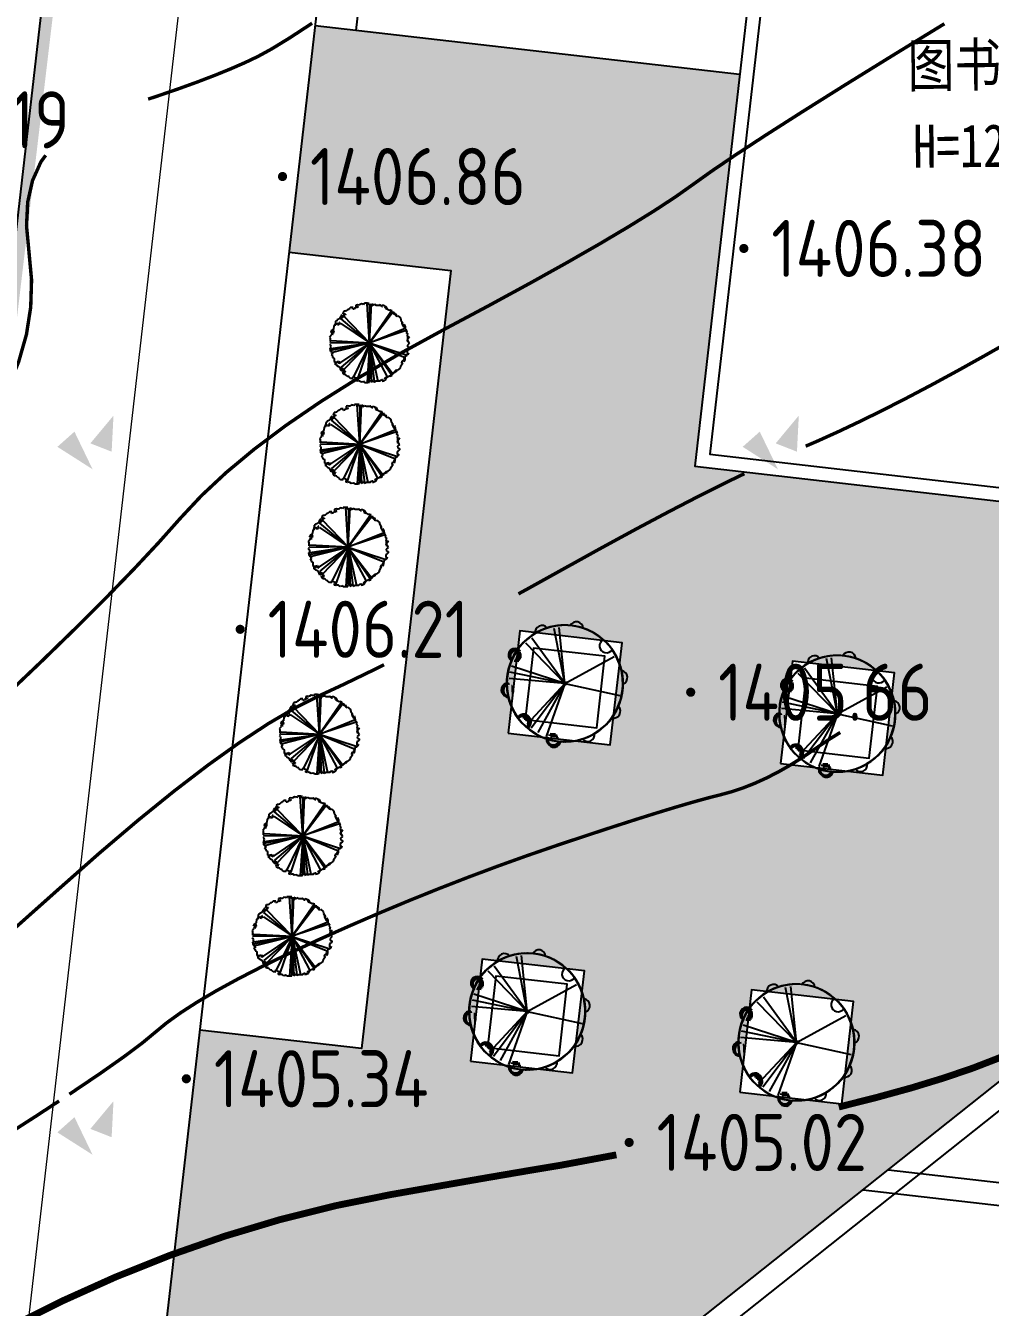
# Model space of a CAD drawing. Extents: x -2226 to 12369489, y -12501589 to 2275.
# Drawn here: x 5663782.9 to 5663825.1, y -6547918 to -6547861.9 of the extents above; entities that cross this region are included whole.
import ezdxf
from ezdxf.enums import TextEntityAlignment as Align

# ---------------------------------------------------------------- set-up
doc = ezdxf.new("R2010")
doc.units = 0
doc.header["$LTSCALE"] = 1000
doc.header["$MEASUREMENT"] = 0
doc.linetypes.add('DASHDOT2', pattern=[0.5, 0.25, -0.125, 0, -0.125])
doc.layers.get('0').update_dxf_attribs({"linetype": 'CONTINUOUS'})
for name, color, linetype in [('0-road', 33, 'CONTINUOUS'), ('0-tree', 93, 'CONTINUOUS'), ('PUB_DIM', 3, 'CONTINUOUS'), ('PUB_TEXT', 7, 'CONTINUOUS'), ('WALL', 2, 'CONTINUOUS'), ('周边地形图', 8, 'CONTINUOUS'), ('围栏', 7, 'CONTINUOUS'), ('小品', 1, 'CONTINUOUS'), ('车行道', 5, 'CONTINUOUS'), ('铺地', 25, 'CONTINUOUS')]:
    doc.layers.add(name, color=color, linetype=linetype)
doc.layers.add('道路红线', color=1, linetype='CONTINUOUS', lineweight=0)
doc.styles.add('HT', font='simhei.ttf', dxfattribs={"width": 0.8})
doc.styles.get("Standard").update_dxf_attribs({"font": 'GBENOR', "bigfont": 'GBCBIG'})
doc.linetypes.add('FENCELINE2', pattern='A,0.25,-0.1,[132,ltypeshp.shx,S=0.1,R=0,X=-0.1,Y=0],-0.1,1', length=1.45)

# ---------------------------------------------------------------- blocks, each defined once
blk = doc.blocks.new('gc090')
for points in [[(1.067, 1.447, 0, 1, 0), (0.52, 0.049, 1, 1, 0)], [(-1.016, 0.411, 1, 0, 0), (0.151, -0.902, 0, 0, 0)]]:
    blk.add_lwpolyline(points, format="xyseb")
blk = doc.blocks.new('RTTTT')
at = {"layer": 'WALL', "ltscale": 10}
for points in [[(3779289, -5828479), (3756789, -5828479), (3756789, -5859079), (3779889, -5859079), (3779889, -5844079)], [(3824289, -5828479), (3847389, -5828479), (3847389, -5859079), (3824289, -5859079), (3824289, -5844079)], [(3779289, -5829079), (3757389, -5829079), (3757389, -5858479), (3779289, -5858479), (3779289, -5844079)], [(3824289, -5829079), (3846789, -5829079), (3846789, -5858479), (3824889, -5858479), (3824889, -5844079)]]:
    blk.add_lwpolyline(points, dxfattribs=at)
for points in [[(3779289, -5828479), (3824889, -5828479), (3824889, -5844079), (3779289, -5844079)], [(3779889, -5829079), (3824289, -5829079), (3824289, -5843479), (3779889, -5843479)]]:
    blk.add_lwpolyline(points, close=True, dxfattribs=at)
at = {"layer": 'WALL', "color": 6, "ltscale": 10}
blk.add_lwpolyline([(3794289, -5844079), (3794289, -5845379), (3809889, -5845379), (3809889, -5844079)], dxfattribs=at)
blk = doc.blocks.new('*X46')
at = {"color": 0}
for p, q in [((122538.811, 22768.943), (122538.826, 22768.958)), ((122538.821, 22768.918), (122538.86, 22768.957)), ((122538.831, 22768.893), (122538.885, 22768.947)), ((122538.842, 22768.868), (122538.904, 22768.93)), ((122538.852, 22768.843), (122538.922, 22768.913)), ((122538.862, 22768.818), (122538.934, 22768.89)), ((122538.872, 22768.793), (122538.939, 22768.859)), ((122538.883, 22768.768), (122538.944, 22768.829)), ((122539.177, 22768.425), (122539.188, 22768.437)), ((122539.196, 22768.409), (122539.222, 22768.435)), ((122539.215, 22768.393), (122539.244, 22768.422)), ((122539.234, 22768.376), (122539.264, 22768.406)), ((122539.253, 22768.36), (122539.284, 22768.391)), ((122539.272, 22768.344), (122539.295, 22768.367)), ((122539.291, 22768.328), (122539.301, 22768.337)), ((122539.71, 22768.18), (122539.76, 22768.23)), ((122539.746, 22768.181), (122539.807, 22768.243)), ((122539.782, 22768.182), (122539.839, 22768.239)), ((122539.818, 22768.183), (122539.858, 22768.223)), ((122539.854, 22768.183), (122539.877, 22768.206)), ((122539.89, 22768.184), (122539.897, 22768.19)), ((122540.297, 22768.308), (122540.409, 22768.42)), ((122540.3, 22768.346), (122540.367, 22768.413)), ((122540.338, 22768.314), (122540.435, 22768.411)), ((122540.425, 22768.365), (122540.461, 22768.402))]:
    blk.add_line(p, q, dxfattribs=at)
blk = doc.blocks.new('A$C1DD7790E')
at = {"layer": '0-tree', "color": 95}
for points in [[(1698, 1725), (1198, 3285)], [(1698, 1725), (1344, 3325)], [(1698, 1725), (428, 2761)], [(1698, 1725), (588, 2931)], [(1698, 1725), (3037, 2668)], [(1698, 1725), (66, 1873)], [(1698, 1725), (91, 2047)], [(1698, 1725), (60, 1687)], [(1698, 1725), (726, 406)], [(1698, 1725), (868, 313)], [(1698, 1725), (1070, 212)], [(1698, 1725), (1333, 128)], [(1698, 1725), (3327, 1559)]]:
    blk.add_lwpolyline(points, dxfattribs=at)
blk.add_circle((1698, 1725), 48, dxfattribs=at)
for centre, radius, start, end in [((1698, 1725), 1698, 91.2865, 114.1567), ((1848, 3352), 201, 159.5578, 9.8859), ((1698, 1725), 1698, 55.2865, 78.1567), ((1698, 1725), 1698, 127.2865, 150.1567), ((863, 3130), 201, 195.5578, 45.8859), ((2775, 2953), 201, 123.5578, 333.8859), ((1698, 1725), 1698, 19.2865, 42.1567), ((158, 2382), 197, 240.4995, 73.0673), ((188, 2365), 197, 230.266, 66.2066), ((197, 2371), 201, 231.5578, 81.8859), ((191, 2353), 197, 240.4995, 73.0673), ((221, 2337), 197, 230.266, 66.2066), ((3291, 2085), 201, 87.5578, 297.8859), ((1688, 1726), 1698, 163.2865, 186.1567), ((1698, 1725), 1698, 163.2865, 186.1567), ((1698, 1725), 1698, 343.2865, 6.1567), ((64, 1357), 197, 276.4995, 109.0673), ((104, 1366), 201, 267.5578, 117.8859), ((98, 1329), 197, 276.4995, 109.0673), ((98, 1362), 197, 266.266, 102.2066), ((132, 1333), 197, 266.266, 102.2066), ((1698, 1725), 1698, 199.2865, 222.1567), ((3198, 1080), 201, 51.5578, 261.8859), ((1698, 1725), 1698, 307.2865, 330.1567), ((591, 473), 197, 312.4995, 145.0673), ((620, 498), 201, 303.5578, 153.8859), ((624, 445), 197, 312.4995, 145.0673), ((616, 497), 197, 302.266, 138.2066), ((649, 468), 197, 302.266, 138.2066), ((2532, 321), 201, 15.5578, 225.8859), ((1688, 1726), 1698, 235.2865, 258.1567), ((1698, 1725), 1698, 235.2865, 258.1567), ((1536, 68), 197, 348.4995, 181.0673), ((1547, 98), 201, 339.5578, 189.8859), ((1543, 102), 197, 338.266, 174.2066), ((1570, 39), 197, 348.4995, 181.0673), ((1576, 73), 197, 338.266, 174.2066), ((1698, 1725), 1698, 271.2865, 294.1567)]:
    blk.add_arc(centre, radius, start, end, dxfattribs=at)
at = {"layer": '0-tree', "color": 95, "xscale": 1600.000000107809, "yscale": 1600.00000010617, "zscale": 1600.000000106431, "rotation": 319.5837492701668}
blk.add_blockref('*X46', (-172891572, 99380193), dxfattribs=at)
blk = doc.blocks.new('wqeqweq')
at = {"layer": '0-tree', "color": 76}
for p, q in [((163905, -121939), (163812, -122021)), ((163967, -121939), (163905, -121939)), ((164050, -121836), (163967, -121908)), ((163967, -121908), (163967, -121939)), ((164143, -121836), (164050, -121836)), ((164184, -121836), (164143, -121836)), ((164163, -121856), (164184, -121836)), ((164174, -121929), (164163, -121856)), ((164246, -121918), (164174, -121929)), ((164266, -121877), (164246, -121918)), ((164380, -121836), (164266, -121877)), ((164421, -121681), (164339, -121702)), ((164339, -121702), (164339, -121784)), ((164339, -121784), (164390, -121784)), ((164421, -121856), (164380, -121836)), ((164390, -121784), (164411, -121753)), ((164411, -121753), (164442, -121815)), ((164483, -121702), (164421, -121681)), ((164442, -121815), (164421, -121825)), ((164421, -121825), (164421, -121856)), ((164545, -121691), (164483, -121702)), ((164638, -121629), (164545, -121691)), ((164741, -121650), (164638, -121629)), ((164762, -121681), (164741, -121650)), ((164803, -121609), (164762, -121681)), ((164855, -121598), (164803, -121609)), ((164979, -121598), (164855, -121598)), ((165084, -123763), (164948, -121609)), ((164948, -121609), (164969, -121650)), ((164969, -121650), (165031, -121660)), ((165062, -121609), (164979, -121598)), ((165031, -121660), (165062, -121691)), ((165041, -121640), (165062, -121609)), ((165041, -121691), (165041, -121640)), ((165092, -121681), (165041, -121691)), ((165062, -121691), (165092, -121691)), ((165084, -123763), (165185, -121629)), ((165092, -121691), (165084, -123763)), ((166311, -121991), (165084, -123763)), ((165123, -121660), (165092, -121681)), ((165154, -121691), (165123, -121660)), ((165144, -121733), (165154, -121691)), ((165185, -121629), (165258, -121681)), ((165258, -121681), (165196, -121702)), ((165196, -121702), (165247, -121712)), ((165247, -121712), (165330, -121671)), ((165330, -121671), (165351, -121650)), ((165351, -121650), (165454, -121702)), ((165454, -121702), (165516, -121702)), ((165516, -121702), (165536, -121702)), ((165536, -121702), (165660, -121702)), ((165722, -121753), (165640, -121681)), ((165640, -121681), (165733, -121753)), ((165660, -121702), (165722, -121753)), ((165733, -121753), (165753, -121774)), ((165753, -121774), (165805, -121774)), ((165805, -121774), (165784, -121691)), ((165784, -121691), (165857, -121712)), ((165857, -121712), (165980, -121774)), ((166032, -121898), (165929, -121794)), ((165929, -121794), (165960, -121877)), ((165960, -121877), (166063, -121918)), ((165980, -121774), (166032, -121898)), ((166063, -121918), (166177, -121980)), ((166177, -121980), (166197, -121960)), ((166197, -121960), (166311, -121991)), ((166301, -122032), (166228, -121970)), ((166228, -121970), (166228, -122021)), ((163203, -122744), (163306, -122672)), ((163224, -122682), (163203, -122744)), ((163275, -122579), (163224, -122579)), ((163224, -122579), (163224, -122682)), ((163317, -122517), (163275, -122579)), ((163306, -122672), (163327, -122754)), ((163399, -122475), (163317, -122517)), ((163430, -122465), (163399, -122475)), ((163451, -122651), (163420, -122630)), ((163420, -122630), (163440, -122713)), ((163492, -122352), (163430, -122465)), ((163451, -122702), (163451, -122651)), ((163533, -122269), (163492, -122352)), ((163513, -122372), (163585, -122331)), ((163554, -122434), (163513, -122372)), ((163585, -122259), (163533, -122269)), ((163533, -122455), (163647, -122279)), ((165084, -123763), (163533, -122455)), ((163585, -122393), (163554, -122434)), ((163585, -122331), (163585, -122259)), ((163595, -122362), (163585, -122393)), ((163647, -122352), (163595, -122362)), ((163647, -122104), (163626, -122207)), ((163626, -122207), (163647, -122166)), ((163688, -122042), (163647, -122104)), ((163647, -122166), (163709, -122176)), ((163647, -122279), (165084, -123763)), ((163730, -122290), (163647, -122352)), ((163761, -122228), (163657, -122238)), ((163657, -122238), (163657, -122269)), ((163657, -122269), (163657, -122290)), ((163657, -122290), (163730, -122290)), ((163761, -122042), (163688, -122042)), ((163709, -122176), (163771, -122187)), ((163812, -122021), (163761, -122042)), ((163771, -122187), (163761, -122228)), ((165084, -123763), (166383, -122063)), ((166228, -122021), (166311, -122104)), ((166332, -122094), (166301, -122032)), ((166311, -122104), (166435, -122187)), ((166466, -122166), (166332, -122094)), ((166383, -122063), (166383, -122145)), ((166383, -122145), (166466, -122187)), ((166435, -122187), (166528, -122279)), ((166486, -122197), (166466, -122166)), ((166466, -122187), (166559, -122248)), ((166569, -122218), (166486, -122197)), ((166528, -122279), (166600, -122310)), ((166559, -122248), (166569, -122218)), ((166600, -122310), (166631, -122290)), ((166631, -122290), (166776, -122403)), ((166776, -122403), (166807, -122527)), ((166807, -122527), (166910, -122692)), ((166910, -122692), (166858, -122672)), ((166858, -122672), (166858, -122692)), ((166858, -122692), (166899, -122795)), ((162996, -123363), (162893, -123476)), ((162996, -123115), (162976, -123208)), ((162976, -123208), (162986, -123177)), ((163017, -123270), (162976, -123322)), ((162976, -123322), (162996, -123363)), ((162986, -123177), (163162, -123136)), ((163120, -123033), (162996, -123115)), ((163048, -123353), (163017, -123270)), ((163162, -123136), (163038, -123167)), ((163038, -123167), (163110, -123208)), ((163058, -123260), (163048, -123353)), ((163100, -123239), (163058, -123239)), ((163058, -123239), (163058, -123260)), ((163110, -123208), (163100, -123239)), ((163141, -122868), (163120, -122991)), ((163120, -122991), (163120, -123033)), ((163244, -122806), (163141, -122826)), ((163141, -122826), (163141, -122868)), ((163244, -122713), (163193, -122713)), ((163193, -122713), (163244, -122806)), ((163244, -122775), (163244, -122713)), ((163327, -122754), (163409, -122775)), ((163409, -122775), (163451, -122702)), ((163440, -122713), (163513, -122702)), ((163513, -122702), (165084, -123763)), ((165084, -123763), (167044, -122971)), ((167147, -123084), (165084, -123763)), ((166899, -122795), (166920, -122816)), ((166920, -122816), (166982, -122754)), ((166972, -122899), (166930, -122785)), ((167044, -122971), (166972, -122899)), ((166982, -122754), (167013, -122806)), ((167013, -122806), (167034, -122878)), ((167034, -122878), (167044, -123002)), ((167044, -123002), (167065, -123084)), ((167065, -123084), (167127, -123095)), ((167127, -123105), (167085, -123198)), ((167085, -123198), (167127, -123229)), ((167127, -123095), (167147, -123084)), ((167127, -123229), (167168, -123249)), ((167168, -123249), (167137, -123373)), ((167137, -123373), (167158, -123425)), ((162893, -123476), (162924, -123507)), ((162893, -123837), (162934, -123879)), ((162955, -124095), (162914, -124064)), ((162914, -124064), (162934, -124157)), ((162924, -123507), (162924, -123631)), ((162924, -123631), (162924, -123703)), ((162924, -123703), (162986, -123641)), ((162934, -123879), (162965, -123951)), ((162955, -123786), (162945, -123755)), ((162955, -124023), (162945, -124075)), ((162945, -124075), (162976, -124075)), ((165084, -123763), (162955, -123786)), ((165084, -123763), (162955, -124188)), ((162965, -123951), (162955, -123992)), ((162955, -123992), (162955, -124023)), ((162955, -124147), (162955, -124095)), ((162976, -124075), (165084, -123763)), ((162986, -123641), (165084, -123763)), ((165041, -123788), (163065, -124290)), ((163513, -124849), (165084, -123788)), ((165084, -123788), (163533, -125096)), ((163647, -125272), (165084, -123788)), ((165106, -123778), (164211, -125622)), ((165078, -123825), (164426, -125734)), ((165084, -123788), (164948, -125942)), ((165092, -125860), (165084, -123788)), ((165084, -123788), (165185, -125922)), ((166311, -125561), (165084, -123788)), ((165084, -123788), (166383, -125488)), ((167147, -124467), (165084, -123788)), ((165084, -123788), (167044, -124580)), ((165087, -123778), (165534, -125864)), ((165087, -123797), (166056, -125631)), ((165087, -123806), (165339, -125883)), ((167168, -123538), (167137, -123662)), ((167137, -123662), (167168, -123672)), ((167158, -123425), (167168, -123538)), ((167261, -123796), (167158, -123889)), ((167158, -123889), (167168, -123992)), ((167281, -123445), (167168, -123590)), ((167168, -123672), (167178, -123559)), ((167168, -123590), (167189, -123672)), ((167168, -123992), (167261, -124013)), ((167261, -124085), (167168, -124168)), ((167178, -123456), (167281, -123445)), ((167178, -123559), (167178, -123456)), ((167189, -123672), (167261, -123796)), ((167261, -124013), (167261, -124085)), ((162934, -124157), (162945, -124250)), ((162945, -124250), (163017, -124261)), ((162955, -124188), (162955, -124147)), ((163027, -124384), (162996, -124405)), ((162996, -124405), (163058, -124488)), ((163017, -124261), (163079, -124281)), ((163058, -124395), (163027, -124384)), ((163089, -124291), (163048, -124302)), ((163048, -124302), (163058, -124395)), ((163058, -124488), (163069, -124570)), ((163069, -124570), (163100, -124570)), ((163079, -124281), (163089, -124291)), ((163100, -124570), (163141, -124601)), ((163141, -124601), (163151, -124642)), ((163151, -124642), (163151, -124735)), ((163151, -124735), (163162, -124818)), ((163306, -124880), (163327, -124797)), ((163327, -124797), (163409, -124776)), ((163409, -124776), (163451, -124849)), ((166858, -124859), (166899, -124756)), ((166899, -124756), (166920, -124735)), ((166920, -124735), (166982, -124797)), ((166972, -124653), (166930, -124766)), ((167044, -124580), (166972, -124653)), ((166982, -124797), (167013, -124745)), ((167013, -124745), (167034, -124673)), ((167034, -124673), (167044, -124549)), ((167044, -124549), (167065, -124467)), ((167065, -124467), (167127, -124457)), ((167137, -124446), (167096, -124426)), ((167096, -124426), (167096, -124488)), ((167127, -124457), (167147, -124467)), ((167168, -124168), (167137, -124178)), ((167137, -124178), (167137, -124343)), ((167137, -124343), (167158, -124343)), ((167178, -124415), (167137, -124446)), ((167158, -124343), (167220, -124312)), ((167220, -124312), (167178, -124415)), ((163162, -124818), (163358, -124807)), ((163224, -124869), (163203, -124807)), ((163203, -124807), (163306, -124880)), ((163224, -124972), (163224, -124869)), ((163275, -124972), (163224, -124972)), ((163317, -125034), (163275, -124972)), ((163399, -125076), (163317, -125034)), ((163358, -124807), (163337, -124880)), ((163430, -125086), (163399, -125076)), ((163420, -124921), (163440, -124838)), ((163451, -124900), (163420, -124921)), ((163492, -125199), (163430, -125086)), ((163440, -124838), (163513, -124849)), ((163451, -124849), (163451, -124900)), ((163533, -125282), (163492, -125199)), ((163554, -125117), (163513, -125179)), ((163513, -125179), (163585, -125220)), ((163533, -125096), (163647, -125272)), ((163585, -125292), (163533, -125282)), ((163585, -125158), (163554, -125117)), ((163595, -125189), (163585, -125158)), ((163585, -125220), (163585, -125292)), ((163647, -125199), (163595, -125189)), ((163647, -125447), (163626, -125344)), ((163626, -125344), (163647, -125385)), ((163730, -125261), (163647, -125199)), ((163647, -125385), (163709, -125375)), ((163688, -125509), (163647, -125447)), ((163657, -125282), (163657, -125261)), ((163657, -125261), (163730, -125261)), ((163657, -125313), (163657, -125282)), ((163761, -125323), (163657, -125313)), ((163709, -125375), (163771, -125365)), ((163771, -125365), (163761, -125323)), ((166228, -125530), (166311, -125447)), ((166332, -125457), (166301, -125519)), ((166311, -125447), (166435, -125365)), ((166466, -125385), (166332, -125457)), ((166383, -125406), (166466, -125365)), ((166383, -125488), (166383, -125406)), ((166435, -125365), (166528, -125272)), ((166466, -125365), (166559, -125303)), ((166486, -125354), (166466, -125385)), ((166569, -125334), (166486, -125354)), ((166528, -125272), (166600, -125241)), ((166559, -125303), (166569, -125334)), ((166600, -125241), (166631, -125261)), ((166631, -125261), (166776, -125148)), ((166776, -125148), (166807, -125024)), ((166807, -125024), (166910, -124859)), ((166910, -124859), (166858, -124880)), ((166858, -124880), (166858, -124859)), ((163761, -125509), (163688, -125509)), ((163812, -125530), (163761, -125509)), ((163905, -125612), (163812, -125530)), ((163967, -125612), (163905, -125612)), ((163967, -125643), (163967, -125612)), ((164050, -125715), (163967, -125643)), ((164143, -125715), (164050, -125715)), ((164184, -125715), (164143, -125715)), ((164174, -125623), (164163, -125695)), ((164163, -125695), (164184, -125715)), ((164246, -125633), (164174, -125623)), ((164266, -125674), (164246, -125633)), ((164380, -125715), (164266, -125674)), ((164339, -125850), (164339, -125767)), ((164339, -125767), (164390, -125767)), ((164421, -125870), (164339, -125850)), ((164421, -125695), (164380, -125715)), ((164390, -125767), (164411, -125798)), ((164411, -125798), (164442, -125736)), ((164421, -125726), (164421, -125695)), ((164442, -125736), (164421, -125726)), ((164483, -125850), (164421, -125870)), ((164545, -125860), (164483, -125850)), ((164638, -125922), (164545, -125860)), ((164741, -125901), (164638, -125922)), ((164762, -125870), (164741, -125901)), ((164803, -125942), (164762, -125870)), ((164855, -125953), (164803, -125942)), ((164979, -125953), (164855, -125953)), ((164948, -125942), (164969, -125901)), ((164969, -125901), (165031, -125891)), ((165062, -125942), (164979, -125953)), ((165031, -125891), (165062, -125860)), ((165092, -125870), (165041, -125860)), ((165041, -125860), (165041, -125911)), ((165041, -125911), (165062, -125942)), ((165062, -125860), (165092, -125860)), ((165123, -125891), (165092, -125870)), ((165154, -125860), (165123, -125891)), ((165144, -125819), (165154, -125860)), ((165185, -125922), (165258, -125870)), ((165196, -125850), (165247, -125839)), ((165258, -125870), (165196, -125850)), ((165247, -125839), (165330, -125880)), ((165330, -125880), (165351, -125901)), ((165351, -125901), (165454, -125850)), ((165454, -125850), (165516, -125850)), ((165516, -125850), (165536, -125850)), ((165536, -125850), (165660, -125850)), ((165722, -125798), (165640, -125870)), ((165640, -125870), (165733, -125798)), ((165660, -125850), (165722, -125798)), ((165733, -125798), (165753, -125777)), ((165753, -125777), (165805, -125777)), ((165805, -125777), (165784, -125860)), ((165784, -125860), (165857, -125839)), ((165857, -125839), (165980, -125777)), ((166032, -125653), (165929, -125757)), ((165929, -125757), (165960, -125674)), ((165960, -125674), (166063, -125633)), ((165980, -125777), (166032, -125653)), ((166063, -125633), (166177, -125571)), ((166177, -125571), (166197, -125592)), ((166197, -125592), (166311, -125561)), ((166301, -125519), (166228, -125581)), ((166228, -125581), (166228, -125530))]:
    blk.add_line(p, q, dxfattribs=at)
for centre, radius in [((165078, -123769), 85.9), ((165069, -123732), 75.1), ((165056, -123787), 34.9), ((165106, -123778), 75.1), ((165083, -123767), 42.8)]:
    blk.add_circle(centre, radius, dxfattribs=at)

msp = doc.modelspace()

# ---------------------------------------------------------------- hatches: boundary and pattern name
at = {"layer": 'PUB_DIM'}
msp.add_hatch(color=256, dxfattribs=at).paths.add_polyline_path([(5663810.632, -6547870.086), (5663809.889, -6547871.317), (5663812.258, -6547870.249), (5663810.148, -6547868.732)])
at = {"layer": '铺地'}
h = msp.add_hatch(dxfattribs=at)
h.set_pattern_fill('GRAVEL', color=8, scale=8, angle=90, style=0)
h.set_pattern_definition([(318.0128, (5663877.27164, -6547933.94835), (72.00002, -63.9999754), [1.0763, -106.5527]), (274.9697, (5663878.07164, -6547934.66835), (-7.9999444, 96.0000072), [1.84694, -182.8474]), (222.5104, (5663878.23164, -6547936.50835), (88.0000578, 79.9999385), [1.3023, -128.92826]), (357.2737, (5663880.23164, -6547939.62835), (-160.0000035, 7.9999449), [1.6819, -166.50846]), (22.8337, (5663881.91164, -6547939.70835), (-95.9999655, -40.0000932), [1.64924, -163.27498]), (87.2737, (5663883.43164, -6547939.06835), (-7.9999449, -160.0000035), [1.6819, -166.50846]), (127.6942, (5663883.51164, -6547937.38835), (79.99993835, -104.00004714), [2.22423, -220.1988]), (162.2553, (5663882.15164, -6547935.62835), (-175.999978, 56.0000605), [2.0999, -207.89057]), (211.4296, (5663880.15164, -6547934.98835), (-103.999951, -64.000081), [1.6876, -167.07258]), (265.2364, (5663878.71164, -6547935.86835), (7.9999195, 88.0000087), [1.92666, -94.4061]), (312.3974, (5663878.55164, -6547937.78835), (87.9999506, -96.000046), [2.49158, -246.667]), (228.8141, (5663880.31164, -6547931.70835), (-47.9999704, -56.0000305), [0.8504, -84.19075]), (261.4692, (5663879.75164, -6547932.34835), (16.0000482, 103.9999886), [1.6179, -160.17209]), (315, (5663879.5116, -6547933.9483), (8, 1e-06), [1.13137, -10.18234]), (293.1986, (5663878.5516, -6547934.5083), (-16.000016, 39.9999955), [0.60926, -60.31692]), (21.8014, (5663878.7916, -6547935.0683), (-24.000001, -8.000003), [0.86162, -42.2197]), (120.9638, (5663879.5916, -6547934.7483), (-16.000023, 23.999982), [1.39943, -45.2482]), (251.565, (5663878.8716, -6547933.5483), (7.999985, 16.000005), [1.01193, -24.2863]), (106.3895, (5663878.79164, -6547939.70835), (-23.9999533, 80.0000141), [1.4176, -140.34276]), (160.3462, (5663878.39164, -6547938.34835), (88.0000217, -31.9999492), [1.1893, -117.73926]), (23.1986, (5663877.2716, -6547933.5483), (-39.999996, -16.000016), [1.21852, -59.70766]), (73.6105, (5663878.39164, -6547933.06835), (-23.99993, -80.000021), [1.4176, -140.34276]), (69.444, (5663883.7516, -6547939.70835), (-15.999962, -40.000017), [1.36704, -66.985]), (24.7751, (5663884.23164, -6547938.42835), (-88.0000216, -39.9999503), [1.14542, -113.39714]), (156.8014, (5663885.2716, -6547933.4683), (-40, 16.000005), [1.21852, -59.70766]), (107.354, (5663884.15164, -6547932.98835), (31.9999711, -104.0000115), [1.34105, -132.7634]), (159.444, (5663885.2716, -6547937.38835), (40.000017, -15.999962), [0.68352, -67.6685]), (191.3099, (5663885.2716, -6547933.9483), (-32.000005, -7.999986), [0.40792, -40.38423]), (255.9638, (5663884.8716, -6547934.0283), (7.99998, 24.000006), [1.64924, -31.3356]), (276.009, (5663884.47164, -6547935.62835), (-8.0000062, 79.9999968), [1.5284, -151.31138]), (33.69, (5663880.3116, -6547934.7483), (-15.999995, -8.000013), [1.15378, -27.69063]), (83.1572, (5663881.27164, -6547934.10835), (16.0000442, 135.99999725), [2.01435, -199.4205]), (150.9454, (5663881.51164, -6547932.10835), (56.0000077, -31.999992), [0.82365, -81.5414]), (180, (5663880.792, -6547931.708), (-8, -8), [0.48, -7.52]), (210.2564, (5663884.23164, -6547935.78835), (56.000015, 31.9999672), [1.1114, -110.02816]), (138.0128, (5663883.27164, -6547936.34835), (-72.00002, 63.9999754), [2.15258, -105.47642]), (90, (5663881.672, -6547934.908), (-8, 8), [2.08, -5.92]), (55.3048, (5663881.67164, -6547932.82835), (-56.0000573, -79.9999622), [1.2649, -125.2262]), (344.0546, (5663882.3916, -6547931.7883), (32.000002, -7.999994), [1.1648, -57.07606]), (297.646, (5663883.51164, -6547932.10835), (80.0000838, -151.9999548), [1.89652, -187.7558]), (265.4261, (5663884.39164, -6547933.78835), (-7.9999433, -104.0000056), [2.0064, -198.6326])])
h.paths.add_polyline_path([(5663844.281, -6547884.883), (5663812.191, -6547881.199), (5663814.159, -6547864.056), (5663795.581, -6547861.923), (5663794.445, -6547871.821), (5663801.52, -6547872.634), (5663797.611, -6547906.683), (5663790.536, -6547905.871), (5663788.849, -6547920.571), (5663800.692, -6547921.931), (5663800.969, -6547919.52), (5663805.439, -6547920.033), (5663805.163, -6547922.444), (5663807.199, -6547922.678), (5663843.346, -6547893.975)])
h.paths.add_polyline_path([(5663820.425, -6547894.712), (5663815.955, -6547894.198), (5663816.468, -6547889.728), (5663820.938, -6547890.241)], flags=16)
h.paths.add_polyline_path([(5663819.148, -6547904.626), (5663818.635, -6547909.097), (5663814.164, -6547908.584), (5663814.677, -6547904.113)], flags=16)
h.paths.add_polyline_path([(5663808.498, -6547893.388), (5663804.028, -6547892.875), (5663804.541, -6547888.404), (5663809.012, -6547888.917)], flags=16)
h.paths.add_polyline_path([(5663807.363, -6547903.274), (5663806.85, -6547907.744), (5663802.38, -6547907.231), (5663802.893, -6547902.76)], flags=16)
h.paths.add_polyline_path([(5663921.419, -6547888.086), (5663902.841, -6547885.953), (5663902.2, -6547891.532), (5663870.111, -6547887.848), (5663868.994, -6547897.581), (5663897.118, -6547933), (5663900.259, -6547933.361), (5663900.547, -6547930.845), (5663905.018, -6547931.358), (5663904.729, -6547933.874), (5663916.013, -6547935.169), (5663917.693, -6547920.541), (5663911.756, -6547919.86), (5663913.946, -6547900.778), (5663919.883, -6547901.46)])
h.paths.add_polyline_path([(5663892.193, -6547898.401), (5663896.664, -6547898.914), (5663896.151, -6547903.385), (5663891.68, -6547902.872)], flags=16)
h.paths.add_polyline_path([(5663890.521, -6547912.969), (5663894.991, -6547913.482), (5663894.478, -6547917.952), (5663890.008, -6547917.439)], flags=16)
h.paths.add_polyline_path([(5663904.128, -6547899.651), (5663908.599, -6547900.164), (5663908.086, -6547904.635), (5663903.615, -6547904.122)], flags=16)
h.paths.add_polyline_path([(5663902.451, -6547914.262), (5663906.922, -6547914.775), (5663906.409, -6547919.246), (5663901.938, -6547918.733)], flags=16)

# ---------------------------------------------------------------- linework, layer by layer
at = {"color": 64}
for points in [[(5663814.159, -6547864.056), (5663795.581, -6547861.923)], [(5663794.445, -6547871.821), (5663801.52, -6547872.634), (5663797.611, -6547906.683), (5663790.536, -6547905.871)]]:
    msp.add_lwpolyline(points, dxfattribs=at)
at = {"layer": '0-road', "linetype": 'Continuous', "ltscale": 5}
for points in [[(5663820.672, -6547911.98), (5663840.903, -6547914.302)], [(5663819.564, -6547912.859), (5663840.789, -6547915.296)]]:
    msp.add_lwpolyline(points, dxfattribs=at)
at = {"layer": '周边地形图'}
for points, const_width in [([(5663781.958, -6547891.298), (5663783.592, -6547889.742), (5663785.086, -6547888.288), (5663786.441, -6547886.935), (5663787.655, -6547885.683), (5663788.73, -6547884.533), (5663789.665, -6547883.484), (5663790.602, -6547882.481), (5663791.686, -6547881.468), (5663792.916, -6547880.446), (5663794.292, -6547879.414), (5663795.814, -6547878.373), (5663797.483, -6547877.322), (5663799.297, -6547876.262), (5663801.257, -6547875.191), (5663803.206, -6547874.152), (5663804.987, -6547873.183), (5663806.599, -6547872.285), (5663808.042, -6547871.458), (5663809.317, -6547870.701), (5663810.423, -6547870.016), (5663811.361, -6547869.401), (5663812.13, -6547868.856), (5663812.941, -6547868.277), (5663814.005, -6547867.556), (5663815.323, -6547866.693), (5663816.894, -6547865.69), (5663818.718, -6547864.545), (5663820.795, -6547863.259), (5663823.125, -6547861.831)], 0.15), ([(5663788.267, -6547865.13), (5663788.676, -6547864.995), (5663789.585, -6547864.682), (5663790.423, -6547864.379), (5663791.189, -6547864.086), (5663791.885, -6547863.803), (5663792.51, -6547863.53), (5663793.064, -6547863.267), (5663793.675, -6547862.933), (5663794.468, -6547862.447), (5663795.445, -6547861.809)], 0.15), ([(5663777.396, -6547884.003), (5663777.865, -6547883.481), (5663778.774, -6547882.452), (5663779.752, -6547881.33), (5663780.69, -6547880.16), (5663781.477, -6547878.984), (5663782.114, -6547877.804), (5663782.601, -6547876.619), (5663782.939, -6547875.428), (5663783.126, -6547874.234), (5663783.163, -6547873.034), (5663783.051, -6547871.829), (5663782.943, -6547870.677), (5663782.994, -6547869.633), (5663783.205, -6547868.697), (5663783.574, -6547867.871), (5663783.783, -6547867.588)], 0.15), ([(5663817.05, -6547880.317), (5663817.537, -6547880.108), (5663818.475, -6547879.684), (5663819.452, -6547879.222), (5663820.468, -6547878.722), (5663821.521, -6547878.184), (5663822.613, -6547877.608), (5663823.742, -6547876.994), (5663824.91, -6547876.343), (5663826.065, -6547875.688)], 0.15), ([(5663804.476, -6547886.781), (5663804.857, -6547886.573), (5663806.475, -6547885.675), (5663808.085, -6547884.783), (5663809.598, -6547883.96), (5663811.014, -6547883.208), (5663812.333, -6547882.525), (5663813.554, -6547881.913), (5663814.367, -6547881.521)], 0.15), ([(5663780.071, -6547903.438), (5663780.858, -6547902.773), (5663782.542, -6547901.31), (5663784.335, -6547899.714), (5663786.131, -6547898.128), (5663787.823, -6547896.691), (5663789.411, -6547895.405), (5663790.894, -6547894.269), (5663792.273, -6547893.283), (5663793.548, -6547892.447), (5663794.718, -6547891.761), (5663795.784, -6547891.226), (5663796.839, -6547890.736), (5663797.973, -6547890.188), (5663798.59, -6547889.881)], 0.15), ([(5663784.818, -6547908.677), (5663784.892, -6547908.628), (5663786.161, -6547907.772), (5663787.197, -6547907.043), (5663787.999, -6547906.444), (5663788.568, -6547905.973), (5663789.075, -6547905.554), (5663789.692, -6547905.11), (5663790.418, -6547904.642), (5663791.254, -6547904.149), (5663792.2, -6547903.632), (5663793.255, -6547903.09), (5663794.42, -6547902.523), (5663795.695, -6547901.931), (5663797.022, -6547901.338), (5663798.344, -6547900.766), (5663799.661, -6547900.216), (5663800.974, -6547899.687), (5663802.282, -6547899.179), (5663803.584, -6547898.692), (5663804.882, -6547898.227), (5663806.176, -6547897.782), (5663807.417, -6547897.369), (5663808.558, -6547896.994), (5663809.601, -6547896.659), (5663810.544, -6547896.363), (5663811.387, -6547896.106), (5663812.131, -6547895.889), (5663812.776, -6547895.711), (5663813.322, -6547895.572), (5663813.82, -6547895.436), (5663814.325, -6547895.267), (5663814.835, -6547895.065), (5663815.35, -6547894.83), (5663815.871, -6547894.562), (5663816.398, -6547894.261), (5663816.931, -6547893.926), (5663817.469, -6547893.559), (5663818.039, -6547893.172), (5663818.564, -6547892.846)], 0.15), ([(5663818.498, -6547909.236), (5663820.127, -6547908.826), (5663821.683, -6547908.398), (5663823.095, -6547907.967), (5663824.364, -6547907.535), (5663825.488, -6547907.101), (5663826.468, -6547906.665), (5663827.305, -6547906.227), (5663827.997, -6547905.787), (5663828.678, -6547905.302), (5663829.477, -6547904.73), (5663830.396, -6547904.07), (5663831.434, -6547903.323), (5663832.591, -6547902.487), (5663833.867, -6547901.564), (5663835.263, -6547900.554), (5663836.778, -6547899.455), (5663838.298, -6547898.363), (5663839.71, -6547897.371), (5663841.013, -6547896.478), (5663842.207, -6547895.686), (5663843.212, -6547895.046)], 0.3), ([(5663781.655, -6547910.728), (5663783.39, -6547909.614), (5663784.367, -6547908.973)], 0.15), ([(5663773.851, -6547923.66), (5663775.516, -6547922.684), (5663777.502, -6547921.528), (5663779.732, -6547920.236), (5663782.09, -6547918.934), (5663784.459, -6547917.748), (5663786.838, -6547916.678), (5663789.228, -6547915.724), (5663791.629, -6547914.886), (5663794.039, -6547914.164), (5663796.461, -6547913.558), (5663798.893, -6547913.068), (5663801.182, -6547912.664), (5663803.177, -6547912.317), (5663804.876, -6547912.027), (5663806.28, -6547911.793), (5663808.764, -6547911.329)], 0.3)]:
    msp.add_lwpolyline(points, dxfattribs=dict(at, const_width=const_width))
at = {"layer": '周边地形图', "const_width": 0.2, "flags": 128}
for points in [[(5663794.05, -6547868.518, 1), (5663794.25, -6547868.518, 1)], [(5663814.244, -6547871.664, 1), (5663814.444, -6547871.664, 1)], [(5663792.196, -6547888.331, 1), (5663792.396, -6547888.331, 1)], [(5663811.917, -6547891.085, 1), (5663812.117, -6547891.085, 1)], [(5663789.839, -6547908.001, 1), (5663790.039, -6547908.001, 1)], [(5663809.223, -6547910.786, 1), (5663809.423, -6547910.786, 1)]]:
    msp.add_lwpolyline(points, format="xyb", close=True, dxfattribs=at)
at = {"layer": '周边地形图', "const_width": 0.15}
msp.add_lwpolyline([(5663765.365, -6548065.706, 0.000002), (5663760.886, -6548069.253, 0.000366)], format="xyb", dxfattribs=at)
at = {"layer": '围栏', "color": 1, "linetype": 'FENCELINE2', "ltscale": 5, "const_width": 0.5}
msp.add_lwpolyline([(5663641.163, -6547706.06), (5663800.129, -6547724.17), (5663774.876, -6547937.068), (5663766.253, -6547943.124), (5663613.293, -6547925.404)], close=True, dxfattribs=at)
at = {"layer": '小品', "color": 1}
for points in [[(5663804.028, -6547892.875), (5663808.498, -6547893.388), (5663809.012, -6547888.917), (5663804.541, -6547888.404)], [(5663804.775, -6547892.281), (5663807.905, -6547892.64), (5663808.264, -6547889.511), (5663805.135, -6547889.152)], [(5663815.955, -6547894.198), (5663820.425, -6547894.712), (5663820.938, -6547890.241), (5663816.468, -6547889.728)], [(5663816.702, -6547893.605), (5663819.832, -6547893.964), (5663820.191, -6547890.834), (5663817.061, -6547890.475)], [(5663802.38, -6547907.231), (5663806.85, -6547907.744), (5663807.363, -6547903.274), (5663802.893, -6547902.76)], [(5663803.127, -6547906.637), (5663806.257, -6547906.997), (5663806.616, -6547903.867), (5663803.486, -6547903.508)], [(5663814.164, -6547908.584), (5663818.635, -6547909.097), (5663819.148, -6547904.626), (5663814.677, -6547904.113)]]:
    msp.add_lwpolyline(points, close=True, dxfattribs=at)
at = {"layer": '车行道', "color": 5}
for points in [[(5664178.001, -6547770.708), (5663810.891, -6547728.564, 0.414214), (5663797.601, -6547739.118), (5663774.876, -6547937.068, -0.414214), (5663767.123, -6547943.224), (5663627.061, -6547927.145, 0.410949), (5663614.892, -6547936.696), (5663609.707, -6547977.813, 0.417486), (5663619.366, -6547990.118), (5663713.609, -6548000.937)], [(5663783.349, -6547968.479), (5663796.989, -6547849.659, -0.414214), (5663804.742, -6547843.503), (5663917.998, -6547856.505, -0.414214), (5663924.154, -6547864.258), (5663910.514, -6547983.077)]]:
    msp.add_lwpolyline(points, format="xyb", dxfattribs=at)
at = {"layer": '车行道', "color": 95}
msp.add_lwpolyline([(5663797.37, -6547862.128), (5663798.777, -6547849.865, -0.414214), (5663804.537, -6547845.292), (5663917.793, -6547858.293, -0.414214), (5663922.366, -6547864.052), (5663919.63, -6547887.881)], format="xyb", dxfattribs=at)
at = {"layer": '道路红线', "linetype": 'DASHDOT2', "ltscale": 25}
msp.add_lwpolyline([(5663777.388, -6547967.795), (5663803.732, -6547738.312, -0.414214), (5663811.485, -6547732.156), (5664177.526, -6547774.177)], format="xyb", dxfattribs=at)
at = {"layer": '铺地'}
for points in [[(5663835.806, -6547958.704), (5663807.199, -6547922.678), (5663843.346, -6547893.975)], [(5663836.589, -6547958.082), (5663808.604, -6547922.839), (5663843.968, -6547894.759)]]:
    msp.add_lwpolyline(points, dxfattribs=at)

# ---------------------------------------------------------------- block references
at = {"xscale": 0.00100000027785459, "yscale": 0.001000000163912773, "zscale": 0.001, "rotation": 353.4511819773911}
msp.add_blockref('RTTTT', (5660748.143, -6541631.888), dxfattribs=at)
at = {"layer": '0-road', "xscale": 0.0007999995723366737, "yscale": 0.0007999995723366737, "zscale": 0.001}
for p in [(5663665.889, -6547776.78), (5663665.46, -6547781.212), (5663664.96, -6547785.716), (5663663.694, -6547793.908), (5663662.967, -6547798.36), (5663662.502, -6547802.753)]:
    msp.add_blockref('wqeqweq', p, dxfattribs=at)
at = {"layer": '0-tree', "ltscale": 0.5, "xscale": 0.001499999597753595, "yscale": 0.00150000024586916, "zscale": 0.001, "rotation": 353.4511425784028}
for p in [(5663803.688, -6547892.982), (5663815.615, -6547894.305), (5663802.04, -6547907.338), (5663813.824, -6547908.691)]:
    msp.add_blockref('A$C1DD7790E', p, dxfattribs=at)
at = {"layer": '周边地形图', "color": 8, "zscale": 0.001}
for p in [(5663800.683, -6547865.425), (5663785.683, -6547880.425), (5663815.683, -6547880.425), (5663800.683, -6547895.425), (5663812.193, -6547907.902), (5663785.683, -6547910.425)]:
    msp.add_blockref('gc090', p, dxfattribs=at)

# ---------------------------------------------------------------- texts
at = {"layer": 'PUB_TEXT', "color": 7, "style": 'HT', "width": 0.8}
for s, p in [('图书馆', (5663821.522, -6547864.594)), ('H=12.15M', (5663821.759, -6547868.133))]:
    msp.add_text(s, height=1.8776, rotation=0.6031, dxfattribs=at).set_placement(p)
at = {"layer": '周边地形图'}
for s, p in [('1407.19', (5663775.967, -6547866.038)), ('1406.86', (5663795.35, -6547868.518)), ('1406.38', (5663815.544, -6547871.664)), ('1406.21', (5663793.496, -6547888.331)), ('1405.66', (5663813.217, -6547891.085)), ('1405.34', (5663791.139, -6547908.001)), ('1405.02', (5663810.523, -6547910.786))]:
    msp.add_text(s, height=2.5, dxfattribs=at).set_placement(p, align=Align.MIDDLE_LEFT)

doc.saveas('drawing.dxf')
